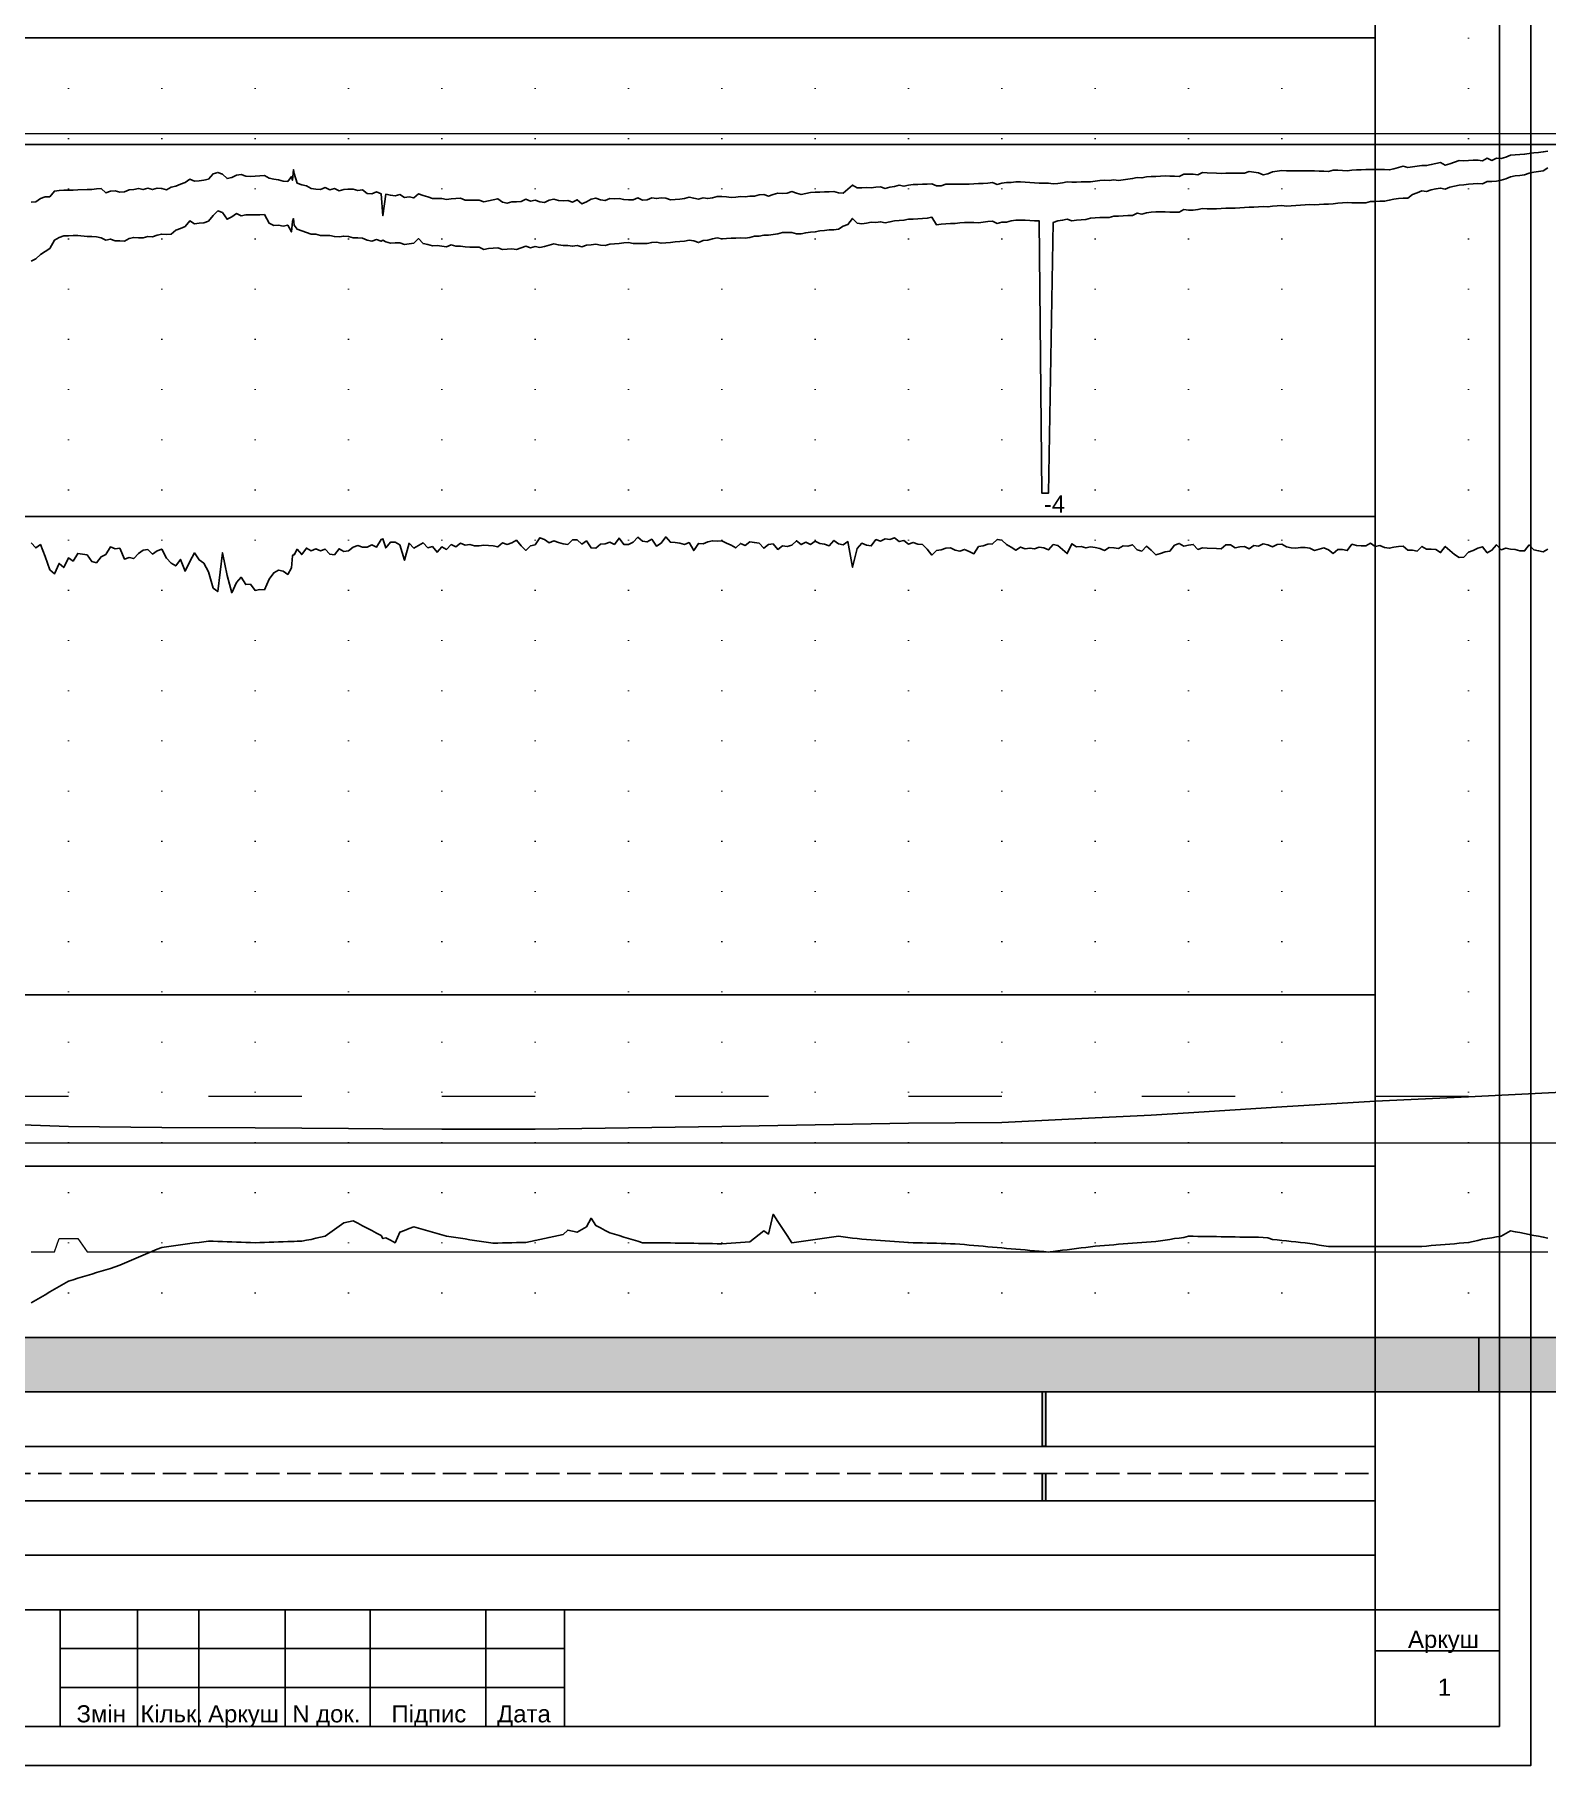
# Model space of a CAD drawing. Header units: millimetres. Extents: x -243 to 1784, y 0 to 1137.
# Drawn here: x 227.7 to 422, y 0 to 222.4 of the extents above; entities that cross this region are included whole.
import ezdxf

# ---------------------------------------------------------------- set-up
doc = ezdxf.new("R2010")
doc.units = ezdxf.units.MM
for name, pattern in [('ACAD_ISO03W100', [30, 12, -18]), ('DOT', [6.35, 0, -6.35]), ('HID-3', [4, 3, -1])]:
    doc.linetypes.add(name, pattern=pattern)
for name, color, linetype in [('График_G', 1, 'Continuous'), ('График_Rгр.', 79, 'Continuous'), ('График_U', 5, 'Continuous'), ('График_UPolar', 3, 'Continuous'), ('График_Глуб', 36, 'Continuous'), ('График_Среза_НеНормативной_Глубины', 10, 'Continuous'), ('Кор сред грунта', 2, 'Continuous'), ('Макет', 7, 'Continuous'), ('Текст', 7, 'Continuous')]:
    doc.layers.add(name, color=color, linetype=linetype)
for name, color, linetype, lineweight in [('График_Rгр_20Ом.', 1, 'Continuous', 0), ('График_Rгр_50Ом.', 76, 'ACAD_ISO03W100', 0), ('График_U_085', 253, 'Continuous', 0), ('График_Нормативной_Глубины', 3, 'Continuous', 0)]:
    doc.layers.add(name, color=color, linetype=linetype, lineweight=lineweight)
doc.styles.get("Standard").update_dxf_attribs({"font": 'arial.ttf'})

# ---------------------------------------------------------------- blocks, each defined once
blk = doc.blocks.new('yellow')
at = {"layer": 'Кор сред грунта'}
h = blk.add_hatch(color=256, dxfattribs=at)
h.dxf.hatch_style = 1
h.paths.add_polyline_path([(0, -3.49), (1, -3.49), (1, 3.49), (0, 3.49)])
blk.add_lwpolyline([(0, -3.49), (1, -3.49), (1, 3.49), (0, 3.49)], close=True, dxfattribs=at)
blk = doc.blocks.new('green')
at = {"layer": 'График_UPolar'}
h = blk.add_hatch(color=256, dxfattribs=at)
h.dxf.hatch_style = 1
h.paths.add_polyline_path([(0, -3.49), (1, -3.49), (1, 3.49), (0, 3.49)])
blk.add_lwpolyline([(0, -3.49), (1, -3.49), (1, 3.49), (0, 3.49)], close=True, dxfattribs=at)
blk = doc.blocks.new('blue_small')
at = {"layer": 'График_U'}
h = blk.add_hatch(color=256, dxfattribs=at)
h.dxf.hatch_style = 1
h.paths.add_polyline_path([(0, -1.74), (1, -1.74), (1, 1.74), (0, 1.74)])
blk.add_lwpolyline([(0, -1.74), (1, -1.74), (1, 1.74), (0, 1.74)], close=True, dxfattribs=at)
blk = doc.blocks.new('red')
at = {"layer": 'График_G'}
h = blk.add_hatch(color=256, dxfattribs=at)
h.dxf.hatch_style = 1
h.paths.add_polyline_path([(0, -3.49), (1, -3.49), (1, 3.49), (0, 3.49)])
blk.add_lwpolyline([(0, -3.49), (1, -3.49), (1, 3.49), (0, 3.49)], close=True, dxfattribs=at)
blk = doc.blocks.new('dots')
at = {"layer": 'Макет', "linetype": 'DOT', "lineweight": -2}
blk.add_line((0, 0), (0, -167), dxfattribs=at)

msp = doc.modelspace()

# ---------------------------------------------------------------- linework, layer by layer
at = {"layer": 'Defpoints'}
msp.add_lwpolyline([(0, 0), (420, 0), (420, 297), (0, 297)], close=True, dxfattribs=at)
at = {"layer": 'График_G'}
msp.add_lwpolyline([(227.2, 157.09), (227.8, 156.45), (228.4, 156.87), (229, 155.34), (229.6, 153.64), (230.2, 153.11), (230.8, 154.47), (231.4, 153.92), (232, 155.17), (232.6, 154.75), (233.2, 155.75), (234.4, 155.58), (235, 154.71), (235.6, 154.55), (236.2, 155.32), (236.8, 155.6), (237.4, 156.57), (238, 156.35), (238.6, 156.41), (239.2, 155.02), (239.8, 155.2), (240.4, 155.08), (241, 155.75), (241.6, 156.18), (242.2, 156.23), (242.8, 155.67), (243.4, 156.08), (244, 156.31), (244.6, 155.13), (245.2, 154.48), (245.8, 154.14), (246.4, 154.97), (247, 153.45), (247.6, 154.71), (248.2, 155.82), (248.8, 154.9), (249.4, 154.5), (250, 153.36), (250.6, 151.29), (251.2, 150.84), (251.8, 155.84), (252.4, 152.9), (253, 150.7), (253.6, 152.01), (254.2, 152.69), (254.8, 151.75), (255.4, 151.81), (256, 150.99), (256.6, 151.09), (257.2, 151.06), (257.8, 152.45), (258.4, 153.27), (259, 153.59), (259.6, 153.48), (260.2, 153.05), (260.68, 153.9), (260.8, 155.42), (260.92, 155.61), (261.04, 155.56), (261.4, 156.29), (262, 155.6), (262.6, 156.44), (263.2, 156.08), (263.8, 156.34), (264.4, 156.06), (265, 156.31), (265.6, 155.63), (266.2, 155.56), (266.8, 156.34), (267.4, 156), (268, 156.07), (268.6, 156.53), (269.2, 156.76), (269.8, 156.53), (270.4, 156.56), (271, 156.84), (271.6, 156.54), (272.2, 157.54), (272.44, 157.63), (272.8, 156.46), (273.4, 157.19), (274, 157.19), (274.6, 156.83), (275.2, 154.86), (275.8, 157.05), (276.4, 156.44), (277, 156.78), (277.6, 157.09), (278.2, 156.47), (278.8, 156.62), (279.4, 155.9), (280, 156.58), (280.6, 156.25), (281.2, 156.88), (281.8, 156.61), (282.4, 157.05), (283, 156.79), (283.6, 156.87), (284.2, 156.74), (284.8, 156.74), (285.4, 156.79), (286, 156.77), (286.6, 156.72), (287.2, 156.58), (287.8, 157.11), (288.4, 156.9), (289, 157.11), (289.6, 157.44), (290.2, 156.72), (290.8, 156.13), (291.4, 156.71), (292, 156.86), (292.6, 157.75), (293.2, 157.55), (293.8, 157.1), (294.4, 157.35), (295, 157.15), (295.6, 156.99), (296.2, 156.91), (296.8, 157.47), (297.4, 157.51), (298, 156.94), (298.6, 157.35), (299.2, 156.45), (299.8, 156.43), (300.4, 156.95), (301, 156.96), (301.6, 157.2), (302.2, 156.91), (302.8, 157.72), (303.4, 156.91), (304, 156.9), (304.6, 157.17), (305.2, 157.83), (305.8, 157.32), (306.4, 157.22), (307, 157.56), (307.6, 156.68), (308.2, 157.07), (308.8, 157.87), (309.4, 157.17), (310, 157.14), (310.6, 157.08), (311.2, 156.9), (311.8, 157.13), (312.4, 156.1), (313, 157.02), (313.6, 156.99), (314.2, 157.25), (314.8, 157.37), (315.4, 157.31), (316, 157.35), (316.6, 157.06), (317.2, 156.79), (317.8, 156.45), (318.4, 157.02), (319, 156.77), (319.6, 157.25), (320.2, 157.14), (320.8, 157.06), (321.4, 156.4), (322, 156.89), (322.6, 156.97), (323.2, 156.27), (323.8, 156.74), (324.4, 156.64), (325, 156.81), (325.6, 157.38), (326.2, 156.88), (326.8, 157.2), (327.4, 156.91), (328, 157.3), (328.6, 157.04), (329.2, 156.92), (329.8, 156.72), (330.4, 157.42), (331, 156.99), (331.6, 156.85), (332.2, 157.26), (332.8, 153.96), (333.4, 156.38), (334, 157.07), (334.6, 156.82), (335.2, 156.71), (335.8, 157.53), (336.4, 157.32), (337, 157.6), (337.6, 157.55), (338.2, 157.75), (338.8, 157.27), (339.4, 157.41), (340, 156.95), (340.6, 157.16), (341.2, 156.92), (341.8, 156.87), (342.4, 156.31), (343, 155.54), (343.6, 156.13), (344.2, 156.22), (344.8, 156.44), (345.4, 156.47), (346, 156.18), (346.6, 156.04), (347.2, 156.25), (347.8, 156), (348.4, 155.7), (349, 156.62), (349.6, 156.71), (350.2, 156.95), (350.8, 156.96), (351.4, 157.55), (352, 157.43), (352.6, 156.87), (353.2, 156.55), (353.8, 156.15), (354.4, 156.56), (355, 156.34), (355.6, 156.44), (356.2, 156.34), (356.8, 156.54), (357.4, 156.48), (358, 156.2), (358.6, 156.87), (359.2, 156.77), (359.8, 156.25), (360.4, 155.72), (361, 156.98), (361.6, 156.58), (362.2, 156.64), (362.8, 156.46), (363.4, 156.57), (364, 156.49), (364.6, 156.36), (365.2, 156.13), (365.8, 156.49), (366.4, 156.47), (367, 156.36), (367.6, 156.74), (368.2, 156.69), (368.8, 156.85), (369.4, 156.2), (370, 156.04), (370.6, 156.67), (371.2, 156.16), (371.8, 155.55), (372.4, 155.73), (373, 155.93), (373.6, 156.05), (374.2, 156.79), (374.8, 157.02), (375.4, 156.69), (376, 156.82), (376.6, 156.9), (377.2, 156.26), (377.8, 156.46), (378.4, 156.42), (379.6, 156.38), (380.2, 156.33), (380.8, 156.84), (381.4, 156.83), (382, 156.47), (382.6, 156.59), (383.2, 156.63), (383.8, 156.34), (384.4, 156.75), (385, 156.68), (385.6, 156.97), (386.2, 156.84), (386.8, 156.58), (387.4, 156.87), (388, 156.92), (388.6, 156.61), (389.2, 156.45), (389.8, 156.44), (390.4, 156.52), (391, 156.49), (391.6, 156.41), (392.2, 156.14), (392.8, 156.3), (393.4, 156.46), (394, 156.22), (394.6, 155.74), (395.2, 156.27), (395.8, 156.23), (396.4, 156.12), (397, 156.93), (397.6, 156.78), (398.2, 156.71), (398.8, 156.73), (399.4, 157.06), (400, 156.65), (400.6, 156.77), (401.2, 156.49), (401.8, 156.4), (402.4, 156.53), (403, 156.64), (403.6, 156.68), (404.2, 156.16), (404.8, 156.15), (405.4, 156.04), (406, 156.65), (406.6, 156.29), (407.2, 156.28), (407.8, 156.23), (408.4, 155.85), (409, 156.65), (409.6, 156.14), (410.2, 155.6), (410.8, 155.22), (411.4, 155.27), (412, 155.89), (412.6, 156.1), (413.2, 156.44), (413.8, 156.6), (414.4, 155.8), (415, 156.16), (415.6, 156.86), (416.2, 156.21), (416.8, 156.44), (417.4, 156.31), (418, 156.25), (418.6, 156.07), (419.2, 156.06), (419.8, 156.84), (420.4, 156.2), (421, 156.08), (421.6, 155.93), (422.2, 156.3)], dxfattribs=at)
at = {"layer": 'График_Rгр.'}
msp.add_lwpolyline([(220, 82.51), (232, 82.08), (244, 81.97), (256, 81.91), (268, 81.84), (272.44, 81.81), (280, 81.77), (292, 81.76), (304, 81.93), (316, 82.1), (328, 82.31), (340, 82.52), (352, 82.6), (364, 83.22), (371.2, 83.54), (376, 83.87), (388, 84.63), (400, 85.35), (412, 85.93), (424, 86.52)], dxfattribs=at)
at = {"layer": 'График_Rгр_20Ом.'}
msp.add_lwpolyline([(100, 80), (700, 80)], dxfattribs=at)
at = {"layer": 'График_Rгр_50Ом.'}
msp.add_lwpolyline([(100, 86), (700, 86)], dxfattribs=at)
at = {"layer": 'График_U'}
msp.add_lwpolyline([(227.2, 193.31), (227.8, 193.61), (228.4, 194.17), (229, 194.56), (229.6, 194.91), (230.2, 196.02), (230.8, 196.35), (231.4, 196.54), (232, 196.57), (232.6, 196.6), (233.2, 196.62), (234.4, 196.46), (235, 196.46), (235.6, 196.44), (236.2, 196.32), (236.8, 196.02), (237.4, 196.13), (238, 195.9), (238.6, 195.91), (239.2, 195.88), (239.8, 196.21), (240.4, 196.35), (241, 196.3), (241.6, 196.28), (242.2, 196.48), (242.8, 196.44), (243.4, 196.65), (244, 196.79), (244.6, 196.74), (245.2, 196.76), (245.8, 197.3), (246.4, 197.5), (247, 197.74), (247.6, 198.47), (248.2, 198.08), (248.8, 198.17), (249.4, 198.22), (250, 198.45), (250.6, 199.19), (251.2, 199.75), (251.8, 199.56), (252.4, 198.68), (253, 198.99), (253.6, 199.42), (254.2, 199.12), (254.8, 199.24), (255.4, 199.24), (256, 199.26), (256.6, 199.27), (257.2, 199.29), (257.8, 198.18), (258.4, 197.87), (259, 197.92), (259.6, 197.81), (260.2, 197.94), (260.68, 197.07), (260.8, 198.38), (260.92, 198.78), (261.04, 197.94), (261.4, 197.43), (262, 197.18), (262.6, 197), (263.2, 196.76), (263.8, 196.76), (264.4, 196.6), (265, 196.62), (265.6, 196.58), (266.2, 196.46), (266.8, 196.42), (267.4, 196.53), (268, 196.46), (268.6, 196.32), (269.2, 196.32), (269.8, 196.25), (270.4, 196.02), (271, 195.88), (271.6, 196.07), (272.2, 195.86), (272.44, 195.98), (272.8, 195.77), (273.4, 195.63), (274, 195.67), (274.6, 195.65), (275.2, 195.46), (275.8, 195.54), (276.4, 195.61), (277, 196.2), (277.6, 195.56), (278.2, 195.44), (278.8, 195.28), (279.4, 195.33), (280, 195.23), (280.6, 195.16), (281.2, 195.38), (281.8, 195.21), (282.4, 195.23), (283, 195.14), (283.6, 195.11), (284.2, 195.11), (284.8, 195.1), (285.4, 194.82), (286, 194.92), (286.6, 194.97), (287.2, 195.01), (287.8, 194.8), (288.4, 194.84), (289, 194.87), (289.6, 194.8), (290.2, 195.01), (290.8, 195.23), (291.4, 195.03), (292, 195.17), (292.6, 195.07), (293.2, 195.17), (293.8, 195.37), (294.4, 195.53), (295, 195.4), (295.6, 195.31), (296.2, 195.33), (296.8, 195.21), (297.4, 195.3), (298, 195.14), (298.6, 195.37), (299.2, 195.4), (299.8, 195.47), (300.4, 195.37), (301, 195.3), (301.6, 195.47), (302.2, 195.54), (302.8, 195.58), (303.4, 195.65), (304, 195.7), (304.6, 195.58), (305.2, 195.58), (305.8, 195.56), (306.4, 195.58), (307, 195.72), (307.6, 195.74), (308.2, 195.6), (308.8, 195.67), (309.4, 195.7), (310, 195.78), (310.6, 195.83), (311.2, 195.88), (311.8, 195.98), (312.4, 195.91), (313, 195.7), (313.6, 195.97), (314.2, 196.02), (314.8, 196.18), (315.4, 196.28), (316, 196.18), (316.6, 196.21), (317.2, 196.25), (317.8, 196.25), (318.4, 196.3), (319, 196.27), (319.6, 196.35), (320.2, 196.51), (320.8, 196.5), (321.4, 196.64), (322, 196.64), (322.6, 196.72), (323.2, 196.81), (323.8, 196.97), (324.4, 196.97), (325, 196.97), (325.6, 196.83), (326.2, 196.81), (326.8, 196.95), (327.4, 197.02), (328, 197.07), (328.6, 197.21), (329.2, 197.23), (329.8, 197.32), (330.4, 197.32), (331, 197.41), (331.6, 197.78), (332.2, 198.01), (332.8, 198.8), (333.4, 198.2), (334, 198.11), (334.6, 198.2), (335.2, 198.31), (335.8, 198.29), (336.4, 198.36), (337, 198.24), (337.6, 198.34), (338.2, 198.47), (338.8, 198.52), (339.4, 198.57), (340, 198.69), (340.6, 198.71), (341.2, 198.75), (341.8, 198.78), (342.4, 198.82), (343, 198.94), (343.6, 197.97), (344.2, 198.06), (344.8, 198.11), (345.4, 198.14), (346, 198.15), (346.6, 198.22), (347.2, 198.25), (347.8, 198.25), (348.4, 198.25), (349, 198.24), (349.6, 198.33), (350.2, 198.39), (350.8, 198.43), (351.4, 198.15), (352, 198.3), (352.6, 198.33), (353.2, 198.48), (353.8, 198.57), (354.4, 198.56), (355, 198.56), (355.6, 198.52), (356.2, 198.48), (356.8, 198.47), (357.12, 163.5), (357.4, 163.5), (357.68, 163.5), (358, 163.5), (358.6, 198.29), (359.2, 198.47), (359.8, 198.56), (360.4, 198.68), (361, 198.47), (361.6, 198.56), (362.2, 198.61), (362.8, 198.64), (363.4, 198.84), (364, 198.89), (364.6, 198.92), (365.2, 198.92), (365.8, 198.92), (366.4, 199.08), (367, 199.1), (367.6, 199.14), (368.2, 199.16), (368.8, 199.17), (369.4, 199.47), (370, 199.33), (370.6, 199.52), (371.2, 199.59), (371.8, 199.62), (372.4, 199.65), (373, 199.63), (373.6, 199.59), (374.2, 199.58), (374.8, 199.58), (375.4, 199.93), (376, 199.84), (376.6, 199.87), (377.2, 199.94), (377.8, 200.05), (378.4, 200.04), (379.6, 200.01), (380.2, 200.07), (380.8, 200.1), (381.4, 200.11), (382, 200.12), (382.6, 200.17), (383.2, 200.21), (383.8, 200.26), (384.4, 200.26), (385, 200.28), (385.6, 200.31), (386.2, 200.28), (386.8, 200.38), (387.4, 200.42), (388, 200.47), (388.6, 200.38), (389.2, 200.43), (389.8, 200.46), (390.4, 200.49), (391, 200.53), (391.6, 200.58), (392.2, 200.56), (392.8, 200.6), (393.4, 200.62), (394, 200.63), (394.6, 200.67), (395.2, 200.77), (395.8, 200.81), (396.4, 200.84), (397, 200.79), (397.6, 200.8), (398.2, 200.8), (398.8, 200.81), (399.4, 200.97), (400, 200.99), (400.6, 201), (401.2, 201), (401.8, 201.12), (402.4, 201.27), (403, 201.34), (403.6, 201.41), (404.2, 201.39), (404.8, 201.86), (405.4, 202.09), (406, 202.32), (406.6, 202.27), (407.2, 202.48), (407.8, 202.58), (408.4, 202.69), (409, 202.55), (409.6, 202.81), (410.2, 202.94), (410.8, 203.08), (411.4, 203.09), (412, 203.18), (412.6, 203.22), (413.2, 203.27), (413.8, 203.22), (414.4, 203.53), (415, 203.55), (415.6, 203.59), (416.2, 203.69), (416.8, 203.89), (417.4, 204.15), (418, 204.27), (418.6, 204.32), (419.2, 204.38), (419.8, 204.59), (420.4, 204.74), (421, 204.83), (421.6, 204.91), (422.2, 205.31)], dxfattribs=at)
at = {"layer": 'График_U_085'}
msp.add_lwpolyline([(100, 209.7), (700, 209.7)], dxfattribs=at)
at = {"layer": 'График_UPolar'}
msp.add_lwpolyline([(227.2, 200.87), (227.8, 200.93), (228.4, 201.34), (229, 201.55), (229.6, 201.55), (230.2, 202.31), (230.8, 202.38), (231.4, 202.42), (232, 202.42), (232.6, 202.42), (233.2, 202.46), (234.4, 202.49), (235, 202.53), (235.6, 202.59), (236.2, 202.65), (236.8, 202.08), (237.4, 202.28), (238, 202.32), (238.6, 202.18), (239.2, 202.2), (239.8, 202.45), (240.4, 202.51), (241, 202.65), (241.6, 202.51), (242.2, 202.67), (242.8, 202.5), (243.4, 202.68), (244, 202.65), (244.6, 202.48), (245.2, 202.82), (245.8, 202.96), (246.4, 203.2), (247, 203.4), (247.6, 203.83), (248.2, 203.59), (248.8, 203.62), (249.4, 203.7), (250, 203.82), (250.6, 204.52), (251.2, 204.71), (251.8, 204.47), (252.4, 203.92), (253, 204.05), (253.6, 204.37), (254.2, 204.42), (254.8, 204.23), (255.4, 204.17), (256, 204.21), (256.6, 204.25), (257.2, 204.29), (257.8, 203.96), (258.4, 203.85), (259, 203.77), (259.6, 203.59), (260.2, 203.56), (260.68, 204.18), (260.8, 203.7), (260.92, 205.08), (261.04, 204.58), (261.4, 203.32), (262, 203.11), (262.6, 203), (263.2, 202.65), (263.8, 202.56), (264.4, 202.52), (265, 202.75), (265.6, 202.45), (266.2, 202.62), (266.8, 202.36), (267.4, 202.49), (268, 202.56), (268.6, 202.55), (269.2, 202.39), (269.8, 202.45), (270.4, 201.99), (271, 201.97), (271.6, 202.22), (272.2, 201.96), (272.44, 199.14), (272.8, 201.91), (273.4, 201.78), (274, 201.71), (274.6, 201.86), (275.2, 201.49), (275.8, 201.56), (276.4, 201.44), (277, 201.97), (277.6, 201.73), (278.2, 201.55), (278.8, 201.34), (279.4, 201.35), (280, 201.35), (280.6, 201.23), (281.2, 201.31), (281.8, 201.35), (282.4, 201.39), (283, 201.16), (283.6, 201.15), (284.2, 201.13), (284.8, 201.12), (285.4, 200.91), (286, 201.05), (286.6, 201.19), (287.2, 201.33), (287.8, 200.88), (288.4, 200.75), (289, 200.92), (289.6, 200.93), (290.2, 200.98), (290.8, 201.25), (291.4, 201.03), (292, 201.13), (292.6, 200.94), (293.2, 200.85), (293.8, 201.15), (294.4, 201.25), (295, 201.11), (295.6, 201.07), (296.2, 201.08), (296.8, 200.89), (297.4, 201.19), (298, 200.67), (298.6, 200.94), (299.2, 201.27), (299.8, 201.41), (300.4, 201.19), (301, 201.08), (301.6, 201.34), (302.2, 201.32), (302.8, 201.36), (303.4, 201.22), (304, 201.2), (304.6, 201.2), (305.2, 201.43), (305.8, 201.12), (306.4, 201.2), (307, 201.46), (307.6, 201.34), (308.2, 201.43), (308.8, 201.39), (309.4, 201.18), (310, 201.24), (310.6, 201.29), (311.2, 201.35), (311.8, 201.54), (312.4, 201.39), (313, 201.28), (313.6, 201.45), (314.2, 201.35), (314.8, 201.43), (315.4, 201.62), (316, 201.59), (316.6, 201.55), (317.2, 201.49), (317.8, 201.53), (318.4, 201.59), (319, 201.58), (319.6, 201.66), (320.2, 201.67), (320.8, 201.82), (321.4, 201.85), (322, 201.67), (322.6, 201.87), (323.2, 202.02), (323.8, 201.98), (324.4, 202.06), (325, 202.24), (325.6, 202.06), (326.2, 201.87), (326.8, 201.99), (327.4, 202.12), (328, 202.17), (328.6, 202.17), (329.2, 202.21), (329.8, 202.21), (330.4, 202.27), (331, 202.08), (331.6, 202.06), (332.2, 202.56), (332.8, 203.07), (333.4, 202.73), (334, 202.73), (334.6, 202.76), (335.2, 202.73), (335.8, 202.81), (336.4, 202.85), (337, 202.65), (337.6, 202.81), (338.2, 202.88), (338.8, 203.05), (339.4, 202.92), (340, 203.06), (340.6, 203.14), (341.2, 203.16), (341.8, 203.18), (342.4, 203.2), (343, 203.25), (343.6, 203), (344.2, 202.97), (344.8, 203.18), (345.4, 203.18), (346, 203.21), (346.6, 203.2), (347.2, 203.2), (347.8, 203.2), (348.4, 203.22), (349, 203.27), (349.6, 203.29), (350.2, 203.32), (350.8, 203.39), (351.4, 203.16), (352, 203.32), (352.6, 203.4), (353.2, 203.42), (353.8, 203.5), (354.4, 203.48), (355, 203.46), (355.6, 203.39), (356.2, 203.35), (356.8, 203.34), (357.4, 203.34), (358, 203.31), (358.6, 203.25), (359.2, 203.29), (359.8, 203.37), (360.4, 203.5), (361, 203.44), (361.6, 203.46), (362.2, 203.48), (362.8, 203.48), (363.4, 203.5), (364, 203.6), (364.6, 203.65), (365.2, 203.69), (365.8, 203.67), (366.4, 203.74), (367, 203.67), (367.6, 203.75), (368.2, 203.84), (368.8, 203.92), (369.4, 204.04), (370, 204), (370.6, 204.16), (371.2, 204.18), (371.8, 204.2), (372.4, 204.22), (373, 204.25), (373.6, 204.22), (374.2, 204.21), (374.8, 204.2), (375.4, 204.49), (376, 204.47), (376.6, 204.48), (377.2, 204.4), (377.8, 204.68), (378.4, 204.66), (379.6, 204.63), (380.2, 204.58), (380.8, 204.59), (381.4, 204.6), (382, 204.61), (382.6, 204.62), (383.2, 204.63), (383.8, 204.81), (384.4, 204.73), (385, 204.64), (385.6, 204.39), (386.2, 204.52), (386.8, 204.77), (387.4, 204.86), (388, 204.94), (388.6, 204.9), (389.2, 204.91), (389.8, 204.91), (390.4, 204.92), (391, 204.93), (391.6, 204.93), (392.2, 204.89), (392.8, 204.85), (393.4, 204.85), (394, 204.84), (394.6, 205), (395.2, 204.98), (395.8, 204.96), (396.4, 204.93), (397, 205.01), (397.6, 205.03), (398.2, 205.05), (398.8, 205.07), (399.4, 205.08), (400, 205.07), (400.6, 205.07), (401.2, 205.06), (401.8, 205.02), (402.4, 205.17), (403, 205.33), (403.6, 205.49), (404.2, 205.33), (404.8, 205.41), (405.4, 205.49), (406, 205.58), (406.6, 205.58), (407.2, 205.71), (407.8, 205.85), (408.4, 205.99), (409, 205.63), (409.6, 205.83), (410.2, 206.03), (410.8, 206.23), (411.4, 206.2), (412, 206.23), (412.6, 206.27), (413.2, 206.3), (413.8, 206.18), (414.4, 206.53), (415, 206.25), (415.6, 206.52), (416.2, 206.5), (416.8, 206.67), (417.4, 206.92), (418, 206.96), (418.6, 207), (419.2, 207.04), (419.8, 207.15), (420.4, 207.21), (421, 207.27), (421.6, 207.33), (422.2, 207.43)], dxfattribs=at)
at = {"layer": 'График_Глуб'}
for points in [[(227.2, 59.45), (227.8, 59.8), (228.4, 60.14), (229, 60.49), (229.6, 60.84), (230.2, 61.18), (230.8, 61.53), (231.4, 61.88), (232, 62.22), (232.6, 62.4), (233.2, 62.59), (234.4, 62.95), (235, 63.13), (235.6, 63.32), (236.2, 63.5), (236.8, 63.68), (237.4, 63.87), (238, 64.05), (238.6, 64.3), (239.2, 64.55), (239.8, 64.8), (240.4, 65.06), (241, 65.31), (241.6, 65.56), (242.2, 65.81), (242.64, 66)], [(357.71, 66), (358, 65.97), (358.21, 66)]]:
    msp.add_lwpolyline(points, dxfattribs=at)
at = {"layer": 'График_Нормативной_Глубины'}
msp.add_lwpolyline([(227.2, 66), (227.8, 66), (228.4, 66), (229, 66), (229.6, 66), (230.2, 66), (230.8, 67.7), (231.4, 67.7), (232, 67.7), (232.6, 67.7), (233.2, 67.7), (234.4, 66), (235, 66), (235.6, 66), (236.2, 66), (236.8, 66), (237.4, 66), (238, 66), (238.6, 66), (239.2, 66), (239.8, 66), (240.4, 66), (241, 66), (241.6, 66), (242.2, 66), (242.8, 66), (243.4, 66), (244, 66), (244.6, 66), (245.2, 66), (245.8, 66), (246.4, 66), (247, 66), (247.6, 66), (248.2, 66), (248.8, 66), (249.4, 66), (250, 66), (250.6, 66), (251.2, 66), (251.8, 66), (252.4, 66), (253, 66), (253.6, 66), (254.2, 66), (254.8, 66), (255.4, 66), (256, 66), (256.6, 66), (257.2, 66), (257.8, 66), (258.4, 66), (259, 66), (259.6, 66), (260.2, 66), (260.68, 66), (260.8, 66), (260.92, 66), (261.04, 66), (261.4, 66), (262, 66), (262.6, 66), (263.2, 66), (263.8, 66), (264.4, 66), (265, 66), (265.6, 66), (266.2, 66), (266.8, 66), (267.4, 66), (268, 66), (268.6, 66), (269.2, 66), (269.8, 66), (270.4, 66), (271, 66), (271.6, 66), (272.2, 66), (272.44, 66), (272.8, 66), (273.4, 66), (274, 66), (274.6, 66), (275.2, 66), (275.8, 66), (276.4, 66), (277, 66), (277.6, 66), (278.2, 66), (278.8, 66), (279.4, 66), (280, 66), (280.6, 66), (281.2, 66), (281.8, 66), (282.4, 66), (283, 66), (283.6, 66), (284.2, 66), (284.8, 66), (285.4, 66), (286, 66), (286.6, 66), (287.2, 66), (287.8, 66), (288.4, 66), (289, 66), (289.6, 66), (290.2, 66), (290.8, 66), (291.4, 66), (292, 66), (292.6, 66), (293.2, 66), (293.8, 66), (294.4, 66), (295, 66), (295.6, 66), (296.2, 66), (296.8, 66), (297.4, 66), (298, 66), (298.6, 66), (299.2, 66), (299.8, 66), (300.4, 66), (301, 66), (301.6, 66), (302.2, 66), (302.8, 66), (303.4, 66), (304, 66), (304.6, 66), (305.2, 66), (305.8, 66), (306.4, 66), (307, 66), (307.6, 66), (308.2, 66), (308.8, 66), (309.4, 66), (310, 66), (310.6, 66), (311.2, 66), (311.8, 66), (312.4, 66), (313, 66), (313.6, 66), (314.2, 66), (314.8, 66), (315.4, 66), (316, 66), (316.6, 66), (317.2, 66), (317.8, 66), (318.4, 66), (319, 66), (319.6, 66), (320.2, 66), (320.8, 66), (321.4, 66), (322, 66), (322.6, 66), (323.2, 66), (323.8, 66), (324.4, 66), (325, 66), (325.6, 66), (326.2, 66), (326.8, 66), (327.4, 66), (328, 66), (328.6, 66), (329.2, 66), (329.8, 66), (330.4, 66), (331, 66), (331.6, 66), (332.2, 66), (332.8, 66), (333.4, 66), (334, 66), (334.6, 66), (335.2, 66), (335.8, 66), (336.4, 66), (337, 66), (337.6, 66), (338.2, 66), (338.8, 66), (339.4, 66), (340, 66), (340.6, 66), (341.2, 66), (341.8, 66), (342.4, 66), (343, 66), (343.6, 66), (344.2, 66), (344.8, 66), (345.4, 66), (346, 66), (346.6, 66), (347.2, 66), (347.8, 66), (348.4, 66), (349, 66), (349.6, 66), (350.2, 66), (350.8, 66), (351.4, 66), (352, 66), (352.6, 66), (353.2, 66), (353.8, 66), (354.4, 66), (355, 66), (355.6, 66), (356.2, 66), (356.8, 66), (357.4, 66), (358, 66), (358.6, 66), (359.2, 66), (359.8, 66), (360.4, 66), (361, 66), (361.6, 66), (362.2, 66), (362.8, 66), (363.4, 66), (364, 66), (364.6, 66), (365.2, 66), (365.8, 66), (366.4, 66), (367, 66), (367.6, 66), (368.2, 66), (368.8, 66), (369.4, 66), (370, 66), (370.6, 66), (371.2, 66), (371.8, 66), (372.4, 66), (373, 66), (373.6, 66), (374.2, 66), (374.8, 66), (375.4, 66), (376, 66), (376.6, 66), (377.2, 66), (377.8, 66), (378.4, 66), (379.6, 66), (380.2, 66), (380.8, 66), (381.4, 66), (382, 66), (382.6, 66), (383.2, 66), (383.8, 66), (384.4, 66), (385, 66), (385.6, 66), (386.2, 66), (386.8, 66), (387.4, 66), (388, 66), (388.6, 66), (389.2, 66), (389.8, 66), (390.4, 66), (391, 66), (391.6, 66), (392.2, 66), (392.8, 66), (393.4, 66), (394, 66), (394.6, 66), (395.2, 66), (395.8, 66), (396.4, 66), (397, 66), (397.6, 66), (398.2, 66), (398.8, 66), (399.4, 66), (400, 66), (400.6, 66), (401.2, 66), (401.8, 66), (402.4, 66), (403, 66), (403.6, 66), (404.2, 66), (404.8, 66), (405.4, 66), (406, 66), (406.6, 66), (407.2, 66), (407.8, 66), (408.4, 66), (409, 66), (409.6, 66), (410.2, 66), (410.8, 66), (411.4, 66), (412, 66), (412.6, 66), (413.2, 66), (413.8, 66), (414.4, 66), (415, 66), (415.6, 66), (416.2, 66), (416.8, 66), (417.4, 66), (418, 66), (418.6, 66), (419.2, 66), (419.8, 66), (420.4, 66), (421, 66), (421.6, 66), (422.2, 66)], dxfattribs=at)
at = {"layer": 'График_Среза_НеНормативной_Глубины'}
for points in [[(242.64, 66), (242.8, 66.07), (243.4, 66.32), (244, 66.57), (244.6, 66.65), (245.2, 66.73), (245.8, 66.81), (246.4, 66.89), (247, 66.97), (247.6, 67.05), (248.2, 67.13), (248.8, 67.21), (249.4, 67.29), (250, 67.37), (250.6, 67.35), (251.2, 67.33), (251.8, 67.31), (252.4, 67.29), (253, 67.27), (253.6, 67.25), (254.2, 67.23), (254.8, 67.21), (255.4, 67.18), (256, 67.16), (256.6, 67.19), (257.2, 67.21), (257.8, 67.23), (258.4, 67.25), (259, 67.27), (259.6, 67.29), (260.2, 67.31), (260.68, 67.33), (260.8, 67.33), (260.92, 67.34), (261.04, 67.34), (261.4, 67.36), (262, 67.38), (262.6, 67.48), (263.2, 67.59), (263.8, 67.73), (264.4, 67.87), (265, 68.01), (265.6, 68.44), (266.2, 68.86), (266.8, 69.29), (267.4, 69.71), (268, 69.84), (268.6, 69.97), (269.2, 69.66), (269.8, 69.35), (270.4, 69.03), (271, 68.72), (271.6, 68.41), (272.2, 68.1), (272.44, 67.7), (272.8, 67.79), (273.4, 67.48), (274, 67.16), (274.6, 68.52), (275.2, 68.75), (275.8, 68.98), (276.4, 69.2), (277, 69.03), (277.6, 68.86), (278.2, 68.69), (278.8, 68.52), (279.4, 68.35), (280, 68.18), (280.6, 68.01), (281.2, 67.92), (281.8, 67.83), (282.4, 67.74), (283, 67.65), (283.6, 67.55), (284.2, 67.46), (284.8, 67.37), (285.4, 67.28), (286, 67.19), (286.6, 67.09), (287.2, 67.11), (287.8, 67.13), (288.4, 67.14), (289, 67.16), (289.6, 67.18), (290.2, 67.2), (290.8, 67.21), (291.4, 67.34), (292, 67.47), (292.6, 67.59), (293.2, 67.72), (293.8, 67.85), (294.4, 67.97), (295, 68.1), (295.6, 68.23), (296.2, 68.78), (296.8, 68.65), (297.4, 68.52), (298, 68.86), (298.6, 69.2), (299.2, 70.31), (299.8, 69.37), (300.4, 69.06), (301, 68.75), (301.6, 68.44), (302.2, 68.26), (302.8, 68.08), (303.4, 67.89), (304, 67.71), (304.6, 67.53), (305.2, 67.35), (305.8, 67.16), (306.4, 67.16), (307, 67.15), (307.6, 67.15), (308.2, 67.14), (308.8, 67.13), (309.4, 67.13), (310, 67.12), (310.6, 67.11), (311.2, 67.1), (311.8, 67.1), (312.4, 67.09), (313, 67.08), (313.6, 67.07), (314.2, 67.06), (314.8, 67.05), (315.4, 67.04), (316, 67.03), (316.6, 67.07), (317.2, 67.11), (317.8, 67.16), (318.4, 67.2), (319, 67.24), (319.6, 67.28), (320.2, 67.76), (320.8, 68.23), (321.4, 68.69), (322, 68.27), (322.6, 70.82), (323.2, 69.91), (323.8, 68.99), (324.4, 68.08), (325, 67.16), (325.6, 67.25), (326.2, 67.33), (326.8, 67.42), (327.4, 67.5), (328, 67.59), (328.6, 67.67), (329.2, 67.76), (329.8, 67.84), (330.4, 67.93), (331, 68.01), (331.6, 67.92), (332.2, 67.83), (332.8, 67.73), (333.4, 67.69), (334, 67.64), (334.6, 67.6), (335.2, 67.55), (335.8, 67.51), (336.4, 67.46), (337, 67.42), (337.6, 67.37), (338.2, 67.33), (338.8, 67.28), (339.4, 67.24), (340, 67.19), (340.6, 67.17), (341.2, 67.16), (341.8, 67.14), (342.4, 67.12), (343, 67.11), (343.6, 67.09), (344.2, 67.07), (344.8, 67.05), (345.4, 67.04), (346, 67.02), (346.6, 66.97), (347.2, 66.92), (347.8, 66.86), (348.4, 66.81), (349, 66.76), (349.6, 66.71), (350.2, 66.65), (350.8, 66.6), (351.4, 66.55), (352, 66.5), (352.6, 66.44), (353.2, 66.39), (353.8, 66.34), (354.4, 66.29), (355, 66.24), (355.6, 66.18), (356.2, 66.13), (356.8, 66.08), (357.4, 66.03), (357.71, 66)], [(358.21, 66), (358.6, 66.05), (359.2, 66.12), (359.8, 66.2), (360.4, 66.27), (361, 66.35), (361.6, 66.42), (362.2, 66.5), (362.8, 66.57), (363.4, 66.64), (364, 66.72), (364.6, 66.77), (365.2, 66.82), (365.8, 66.87), (366.4, 66.91), (367, 66.96), (367.6, 67.01), (368.2, 67.06), (368.8, 67.11), (369.4, 67.16), (370, 67.21), (370.6, 67.25), (371.2, 67.28), (371.8, 67.32), (372.4, 67.41), (373, 67.5), (373.6, 67.6), (374.2, 67.69), (374.8, 67.75), (375.4, 67.82), (376, 68.01), (376.6, 68.01), (377.2, 67.98), (377.8, 67.97), (378.4, 67.96), (379.6, 67.95), (380.2, 67.94), (380.8, 67.93), (381.4, 67.92), (382, 67.91), (382.6, 67.9), (383.2, 67.9), (383.8, 67.89), (384.4, 67.88), (385, 67.87), (385.6, 67.84), (386.2, 67.78), (386.8, 67.59), (387.4, 67.53), (388, 67.46), (388.6, 67.4), (389.2, 67.33), (389.8, 67.27), (390.4, 67.21), (391, 67.14), (391.6, 67.05), (392.2, 66.96), (392.8, 66.87), (393.4, 66.78), (394, 66.69), (394.6, 66.69), (395.2, 66.69), (395.8, 66.68), (396.4, 66.68), (397, 66.68), (397.6, 66.68), (398.2, 66.67), (398.8, 66.67), (399.4, 66.67), (400, 66.67), (400.6, 66.67), (401.2, 66.67), (401.8, 66.67), (402.4, 66.68), (403, 66.68), (403.6, 66.68), (404.2, 66.68), (404.8, 66.69), (405.4, 66.69), (406, 66.69), (406.6, 66.74), (407.2, 66.79), (407.8, 66.84), (408.4, 66.89), (409, 66.94), (409.6, 66.99), (410.2, 67.04), (410.8, 67.09), (411.4, 67.15), (412, 67.2), (412.6, 67.33), (413.2, 67.47), (413.8, 67.61), (414.4, 67.71), (415, 67.81), (415.6, 67.91), (416.2, 68.01), (416.8, 68.35), (417.4, 68.69), (418, 68.58), (418.6, 68.46), (419.2, 68.34), (419.8, 68.23), (420.4, 68.11), (421, 67.99), (421.6, 67.88), (422.2, 67.76)]]:
    msp.add_lwpolyline(points, dxfattribs=at)
at = {"layer": 'Макет', "lineweight": -2}
for p, q in [((415.96, 5), (415.96, 291.97)), ((400, 232), (400, 20)), ((30.96, 222), (400, 222)), ((30.96, 160.5), (400, 160.5)), ((30.96, 99), (400, 99)), ((30.96, 77), (400, 77)), ((30.96, 55), (400, 55)), ((30.96, 48), (400, 48)), ((30.96, 41), (400, 41)), ((30.96, 34), (400, 34)), ((30.96, 27), (400, 27)), ((30.96, 20), (415.96, 20)), ((20, 5), (415.96, 5))]:
    msp.add_line(p, q, dxfattribs=at)
at = {"layer": 'Макет', "linetype": 'DOT', "lineweight": -2}
msp.add_line((400, 222), (400, 55), dxfattribs=at)
at = {"layer": 'Макет', "linetype": 'HID-3', "lineweight": -2}
msp.add_line((92.13, 37.5), (400, 37.5), dxfattribs=at)
at = {"layer": 'Макет', "color": 7}
for points in [[(230.96, 20), (230.96, 5)], [(230.96, 20), (295.78, 20)], [(240.89, 20), (240.89, 5)], [(248.78, 5), (248.78, 20)], [(259.86, 20), (259.86, 5)], [(270.78, 20), (270.78, 5)], [(285.68, 5), (285.68, 20)], [(295.78, 5), (295.78, 20)], [(230.96, 15), (295.78, 15)], [(230.96, 10), (295.78, 10)]]:
    msp.add_lwpolyline(points, dxfattribs=at)
at = {"layer": 'Макет'}
for points in [[(400, 20), (400, 5)], [(400, 14.73), (415.96, 14.73)]]:
    msp.add_lwpolyline(points, dxfattribs=at)
at = {"layer": 'Текст'}
msp.add_lwpolyline([(100, 208.3), (700, 208.3)], dxfattribs=at)

# ---------------------------------------------------------------- block references
at = {"layer": 'График_Rгр_50Ом.', "xscale": 0.4800000000000182}
for name, p in [('red', (357.16, 44.5)), ('blue_small', (357.16, 35.75))]:
    msp.add_blockref(name, p, dxfattribs=at)
at = {"layer": 'Текст'}
for p in [(232, 222), (244, 222), (256, 222), (268, 222), (280, 222), (292, 222), (304, 222), (316, 222), (328, 222), (340, 222), (352, 222), (364, 222), (376, 222), (388, 222), (400, 222), (412, 222)]:
    msp.add_blockref('dots', p, dxfattribs=at)
for name, p, xscale in [('yellow', (151.6, 51.5), 261.72), ('green', (413.32, 51.5), 97.67999999999995)]:
    msp.add_blockref(name, p, dxfattribs=dict(at, xscale=xscale))

# ---------------------------------------------------------------- texts
at = {"layer": 'График_U'}
msp.add_text('-4', height=2.2, dxfattribs=at).set_placement((357.4, 161))
at = {"layer": 'Текст', "char_height": 2.2, "attachment_point": 1}
for s, insert, width in [('Аркуш', (404.21, 17.3), 5.5314), ('1', (408.03, 11.15), 1.708), ('Змiн', (233.05, 7.73), 5.5314), ('Кiльк.', (241.25, 7.73), 5.5314), ('Аркуш', (249.96, 7.73), 5.5314), ('N док.', (260.78, 7.73), 10.4342), ('Пiдпис', (273.54, 7.73), 5.5314), ('Дата', (287.11, 7.73), 5.5314)]:
    msp.add_mtext(s, dxfattribs=dict(at, insert=insert, width=width))

doc.saveas('drawing.dxf')
